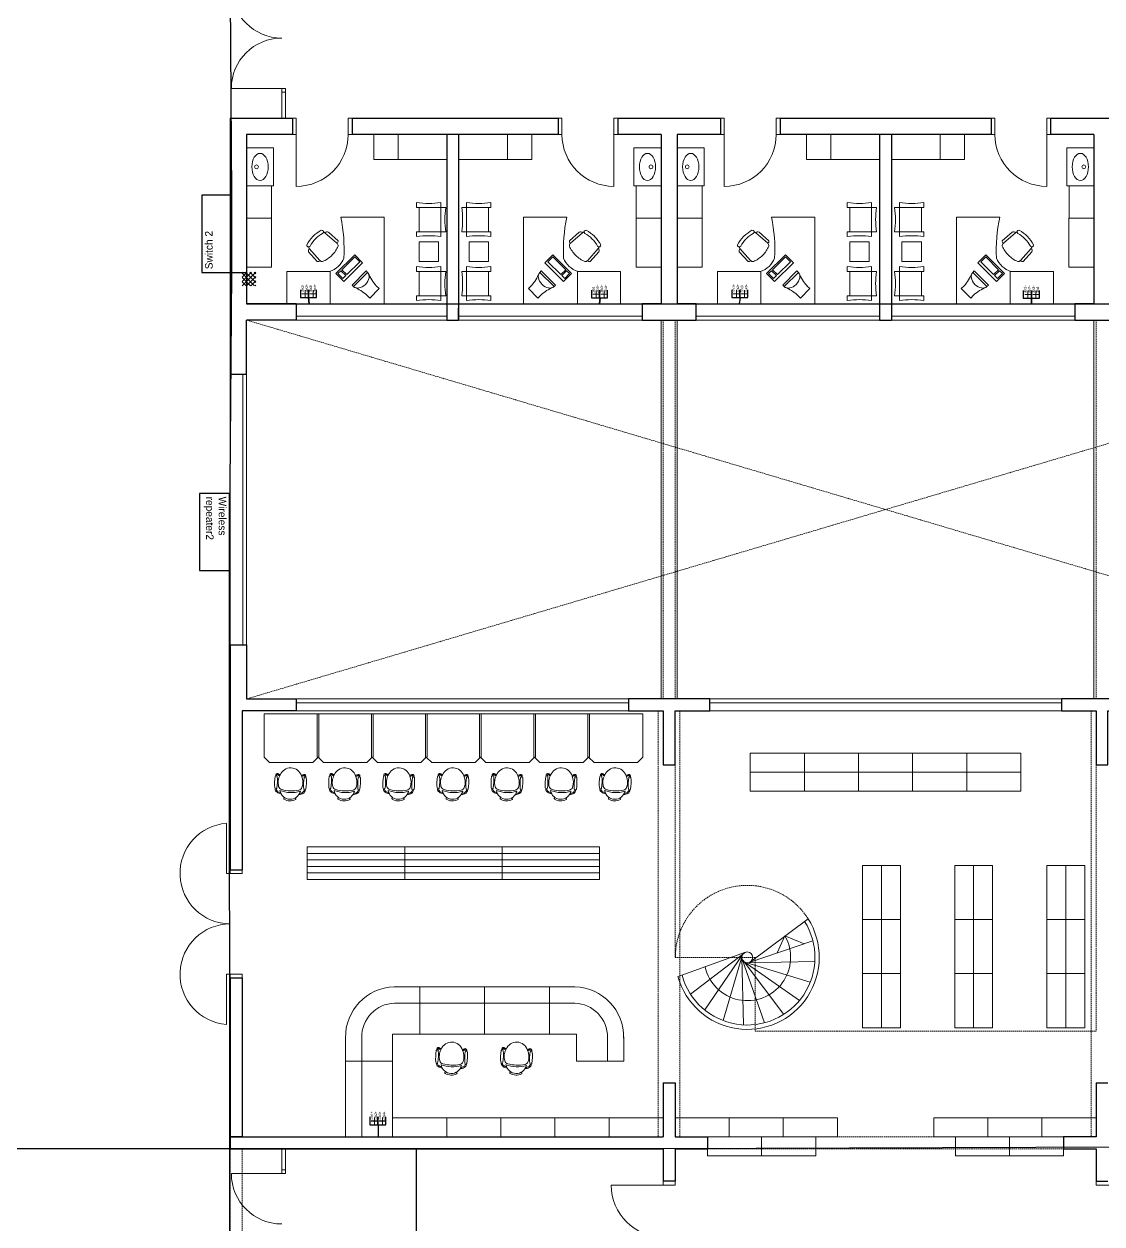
# Model space of a CAD drawing. Header units: inches. Extents: x 11 to 1053, y 2 to 902.
# Drawn here: x 679.2 to 878.4, y 429.9 to 651.6 of the extents above; entities that cross this region are included whole.
import ezdxf

# ---------------------------------------------------------------- set-up
doc = ezdxf.new("R2010")
doc.units = ezdxf.units.IN
doc.header["$MEASUREMENT"] = 0
doc.linetypes.add('DASHED', pattern=[0.75, 0.5, -0.25])
doc.linetypes.add('DASHED2', pattern=[0.375, 0.25, -0.125])
for name, color, linetype, lineweight in [('A-CRTKANO', 5, 'DASHED2', 0), ('A-GREDE', 5, 'DASHED2', 0), ('A-SANITARIJE', 253, 'Continuous', 0), ('OPREMA', 253, 'Continuous', 0), ('STOLARIJA', 5, 'Continuous', 0), ('STUBE', 5, 'Continuous', 0), ('ZID', 5, 'Continuous', 30)]:
    doc.layers.add(name, color=color, linetype=linetype, lineweight=lineweight)
doc.layers.add('SRAFURA', color=2, linetype='Continuous')

# ---------------------------------------------------------------- blocks, each defined once
blk = doc.blocks.new('720G')
at = {"layer": 'OPREMA', "lineweight": 9}
for p, q in [((-9.7, 55.3), (-11, 56.6)), ((9.8, 55.3), (11.1, 56.6)), ((-27.8, 14.3), (-27.8, 15.6)), ((-27.8, 14.3), (-27.8, 13.9)), ((-25.8, 14.3), (-25.8, 15.6)), ((-25.8, 14.3), (-25.8, 13.9)), ((-24.1, 13.2), (-23.5, 13.8)), ((-22.9, 11.6), (-22.1, 12.3)), ((-20.7, 12.9), (-19.4, 12.9)), ((20.8, 12.8), (19.4, 12.8)), ((22.9, 11.6), (22.2, 12.3)), ((24.1, 13.2), (23.5, 13.8)), ((25.8, 14.3), (25.8, 15.6)), ((25.8, 14.3), (25.8, 13.9)), ((27.8, 14.3), (27.8, 15.6)), ((27.8, 14.3), (27.8, 13.9))]:
    blk.add_line(p, q, dxfattribs=at)
for centre, radius, start, end in [((-19.8, 39.4), 8, 123.0822, 179.4275), ((-19.8, 39.4), 6, 123.0822, 179.5585), ((-15.8, 33.2), 15.3, 93.1988, 123.0822), ((-15.8, 33.2), 13.3, 97.8645, 123.0822), ((-10.3, 57.3), 1, 119.2037, 225), ((0, 38.8), 22.2, 60.8098, 119.2037), ((10.4, 57.3), 1, 315.0406, 60.8098), ((15.8, 33.2), 15.3, 56.8016, 86.685), ((15.8, 33.2), 13.3, 56.8016, 82.0194), ((19.8, 39.3), 6, 0.9832, 56.8016), ((19.8, 39.3), 8, 0.7439, 56.8016), ((-24.8, 13.9), 3, 179.905, 314.7897), ((-24.8, 13.9), 1, 179.905, 314.7897), ((-20.7, 10.8), 4.06, 82.3763, 132.8403), ((-20.7, 10.8), 2.06, 89.8251, 132.8403), ((20.8, 10.8), 4.06, 47.0647, 98.1327), ((20.8, 10.8), 2.06, 47.0647, 90.0799), ((24.8, 13.9), 3, 225.1153, 0), ((24.8, 13.9), 1, 225.1153, 0)]:
    blk.add_arc(centre, radius, start, end, dxfattribs=at)
at = {"layer": 'OPREMA'}
for centre, radius, start, end in [((0, 38.8), 19.2, 10.6955, 169.2295), ((0, -12.1), 57.7, 70.9062, 109.0188), ((63.4, 27.5), 92.8, 173.3891, 186.6109), ((-26.8, 37.7), 2, 14.7957, 165.2043), ((-117.1, 27.5), 92.8, 353.3891, 6.6109), ((6.5, 26.9), 29.3, 163.4227, 206.1406), ((-13.9, 33), 8, 102.6994, 163.4227), ((0.4, -30.4), 72.9, 90.2783, 103.1753), ((-0.4, -30.4), 72.9, 77.3006, 89.7217), ((13.9, 33), 8, 16.5773, 77.3006), ((-6.5, 26.9), 29.3, 333.8594, 16.5773), ((117.1, 27.5), 92.8, 173.3891, 186.6109), ((26.8, 37.7), 2, 14.7957, 165.2043), ((-63.4, 27.5), 92.8, 353.3891, 6.6109), ((-26.8, 17.4), 2, 194.7957, 345.2043), ((0, 21), 21, 199.5437, 340.4563), ((26.8, 17.4), 2, 194.7957, 345.2043)]:
    blk.add_arc(centre, radius, start, end, dxfattribs=at)

msp = doc.modelspace()

# ---------------------------------------------------------------- hatches: boundary and pattern name
at = {"layer": 'SRAFURA'}
h = msp.add_hatch(dxfattribs=at)
h.set_pattern_fill('ANSI37', color=256, scale=4.5, angle=90, style=0)
h.set_pattern_definition([(225, (-4176.77875, -7735.9748), (-0.397747564, 0.397747564), []), (135, (-4176.77875, -7735.9748), (0.397747564, 0.397747564), [])])
h.paths.add_polyline_path([(722.03, 605.75), (719.53, 605.75), (719.53, 603.25), (722.03, 603.25)])

# ---------------------------------------------------------------- linework, layer by layer
at = {"color": 85, "true_color": 0x58ba48}
for p, q in [((717.61, 619.97, 150), (717.33, 663.81, 50)), ((717.61, 605.72, 150), (717.61, 619.97, 150)), ((717.17, 550.62), (717.61, 605.72, 150)), ((717.61, 605.72, 150), (720.33, 605.72, 150)), ((720.33, 605.72, 150), (720.33, 599.91, 50)), ((731.91, 599.91, 50), (731.79, 601.09)), ((731.79, 601.09), (731.91, 599.91, 50)), ((785.57, 599.91, 50), (785.68, 601.02)), ((785.68, 601.02), (785.57, 599.91, 50)), ((811.41, 599.91, 50), (811.6, 601.09)), ((865.37, 599.91, 50), (865.37, 600.95)), ((865.37, 600.95), (865.37, 599.91, 50)), ((720.33, 599.91, 50), (731.91, 599.91, 50)), ((731.91, 599.91, 50), (785.57, 599.91, 50)), ((785.57, 599.91, 50), (785.57, 599.91, 50)), ((785.57, 599.91, 50), (811.41, 599.91, 50)), ((811.41, 599.91, 50), (865.37, 599.91, 50)), ((865.37, 599.91, 50), (891.81, 599.91, 50)), ((717.33, 203.41, 50), (717.17, 550.62)), ((744.74, 446.01, 50), (744.69, 448.25)), ((719.53, 446.01, 50), (717.33, 446.01, 50)), ((717.33, 446.01, 50), (719.53, 446.01, 50)), ((719.53, 446.01, 50), (744.74, 446.01, 50))]:
    msp.add_line(p, q, dxfattribs=at)
at = {"color": 2}
for p, q in [((730.3, 602.52), (730.3, 601.09)), ((730.3, 601.09), (731.79, 601.09)), ((731.79, 601.09), (731.79, 602.52)), ((731.79, 602.52), (731.79, 601.09)), ((731.79, 601.09), (733.27, 601.09)), ((733.27, 601.09), (733.27, 602.52)), ((784.1, 602.45), (784.1, 601.02)), ((784.1, 601.02), (785.58, 601.02)), ((785.58, 601.02), (785.58, 602.45)), ((785.58, 602.45), (785.58, 601.02)), ((785.58, 601.02), (787.06, 601.02)), ((787.06, 601.02), (787.06, 602.45)), ((810.01, 602.52), (810.01, 601.09)), ((810.01, 601.09), (811.5, 601.09)), ((811.5, 601.09), (811.5, 602.52)), ((811.5, 602.52), (811.5, 601.09)), ((811.5, 601.09), (812.98, 601.09)), ((812.98, 601.09), (812.98, 602.52)), ((863.89, 602.38), (863.89, 600.95)), ((863.89, 600.95), (865.37, 600.95)), ((865.37, 600.95), (865.37, 602.38)), ((865.37, 602.38), (865.37, 600.95)), ((865.37, 600.95), (866.85, 600.95)), ((866.85, 600.95), (866.85, 602.38)), ((743.11, 449.68), (743.11, 448.25)), ((743.11, 448.25), (744.59, 448.25)), ((744.59, 448.25), (744.59, 449.68)), ((744.59, 449.68), (744.59, 448.25)), ((744.59, 448.25), (746.07, 448.25)), ((746.07, 448.25), (746.07, 449.68))]:
    msp.add_line(p, q, dxfattribs=at)
at = {"color": 1}
for p, q in [((751.67, 443.81), (313.33, 443.81)), ((797.33, 443.81, 50), (751.67, 443.81, 50)), ((751.67, 443.81, 50), (751.67, 401.42, 50)), ((1003.78, 444.56), (797.33, 443.81, 50))]:
    msp.add_line(p, q, dxfattribs=at)
at = {"color": 85, "true_color": 0x58ba48, "elevation": 150}
msp.add_lwpolyline([(712.09, 605.72), (717.61, 605.72), (717.61, 619.97), (712.09, 619.97)], close=True, dxfattribs=at)
at = {"color": 6}
msp.add_lwpolyline([(717.17, 564.88), (711.65, 564.88), (711.65, 550.62), (717.17, 550.62)], close=True, dxfattribs=at)
at = {"layer": 'A-CRTKANO', "linetype": 'DASHED', "ltscale": 0.5}
for p, q in [((720.33, 596.91, 50), (956.53, 526.91, 50)), ((956.53, 596.91, 50), (720.33, 526.91, 50)), ((799.53, 514.71, 50), (799.53, 479.16, 50)), ((877.33, 514.71, 50), (877.33, 465.51, 50)), ((814.33, 479.17, 50), (799.53, 479.16, 50)), ((814.33, 479.17, 50), (814.33, 465.51, 50)), ((814.33, 465.51, 50), (877.33, 465.51, 50))]:
    msp.add_line(p, q, dxfattribs=at)
msp.add_arc((812.88, 479.17, 50), 13.3, 32.4485, 180.0316, dxfattribs=at)
at = {"layer": 'A-GREDE', "linetype": 'Continuous'}
for p, q in [((796.93, 596.91, 50), (796.93, 526.91, 50)), ((799.93, 596.91, 50), (799.93, 526.91, 50)), ((876.93, 596.91, 50), (876.93, 526.91, 50))]:
    msp.add_line(p, q, dxfattribs=at)
at = {"layer": 'A-GREDE'}
for p, q in [((797.33, 596.91, 50), (797.33, 526.91, 50)), ((799.53, 596.91, 50), (799.53, 526.91, 50)), ((877.33, 596.91, 50), (877.33, 526.91, 50)), ((796.43, 524.71, 50), (796.43, 446.01, 50)), ((800.43, 524.71, 50), (800.43, 446.01, 50)), ((876.43, 524.71, 50), (876.43, 446.01, 50)), ((871.33, 446.01, 50), (805.53, 446.01, 50)), ((717.33, 443.81, 50), (717.33, 416.01, 50)), ((719.53, 443.81, 50), (719.53, 416.01, 50)), ((805.53, 443.81, 50), (871.33, 443.81, 50))]:
    msp.add_line(p, q, dxfattribs=at)
at = {"layer": 'A-SANITARIJE'}
for p, q in [((720.33, 628.71, 50), (725.33, 628.71, 50)), ((725.33, 628.71, 50), (725.33, 621.71, 50)), ((791.93, 628.71, 50), (791.93, 621.71, 50)), ((796.93, 628.71, 50), (791.93, 628.71, 50)), ((799.93, 628.71, 50), (804.93, 628.71, 50)), ((804.93, 628.71, 50), (804.93, 621.71, 50)), ((871.93, 628.71, 50), (871.93, 621.71, 50)), ((876.93, 628.71, 50), (871.93, 628.71, 50)), ((720.33, 621.71, 50), (725.33, 621.71, 50)), ((796.93, 621.71, 50), (791.93, 621.71, 50)), ((799.93, 621.71, 50), (804.93, 621.71, 50)), ((876.93, 621.71, 50), (871.93, 621.71, 50))]:
    msp.add_line(p, q, dxfattribs=at)
for centre in [(722.18, 625.21, 50), (795.08, 625.21, 50), (801.78, 625.21, 50), (875.08, 625.21, 50)]:
    msp.add_circle(centre, 0.35, dxfattribs=at)
for centre in [(722.83, 625.21, 50), (802.43, 625.21, 50)]:
    msp.add_ellipse(centre, major_axis=(0, 2.5), ratio=0.6, dxfattribs=at)
at = {"layer": 'A-SANITARIJE', "extrusion": (0, 0, -1)}
for centre in [(794.43, 625.21, 50), (874.43, 625.21, 50)]:
    msp.add_ellipse(centre, major_axis=(0, 2.5), ratio=0.6, dxfattribs=at)
at = {"layer": 'OPREMA'}
for p, q in [((751.76, 617.72, 50), (751.76, 618.62, 50)), ((756.26, 612.32, 50), (756.26, 618.62, 50)), ((761, 612.32, 50), (761, 618.62, 50)), ((765.5, 617.72, 50), (765.5, 618.62, 50)), ((831.36, 617.72, 50), (831.36, 618.62, 50)), ((835.86, 612.32, 50), (835.86, 618.62, 50)), ((841, 612.32, 50), (841, 618.62, 50)), ((845.5, 617.72, 50), (845.5, 618.62, 50)), ((757.16, 617.72, 50), (751.76, 617.72, 50)), ((752.21, 613.22, 50), (752.21, 617.72, 50)), ((760.1, 617.72, 50), (765.5, 617.72, 50)), ((765.05, 613.22, 50), (765.05, 617.72, 50)), ((836.76, 617.72, 50), (831.36, 617.72, 50)), ((831.81, 613.22, 50), (831.81, 617.72, 50)), ((840.1, 617.72, 50), (845.5, 617.72, 50)), ((845.05, 613.22, 50), (845.05, 617.72, 50)), ((745.74, 615.91, 50), (737.74, 615.91, 50)), ((745.74, 615.91, 50), (738.19, 615.91, 50)), ((745.29, 615.91, 50), (738.19, 615.91, 50)), ((745.74, 599.91, 50), (745.74, 615.91, 50)), ((745.74, 615.91, 50), (745.74, 609.91, 50)), ((771.52, 599.91, 50), (771.52, 615.91, 50)), ((771.52, 615.91, 50), (779.52, 615.91, 50)), ((771.52, 615.91, 50), (771.52, 609.91, 50)), ((771.52, 615.91, 50), (779.07, 615.91, 50)), ((771.97, 615.91, 50), (779.07, 615.91, 50)), ((825.34, 615.91, 50), (817.34, 615.91, 50)), ((825.34, 615.91, 50), (817.79, 615.91, 50)), ((824.89, 615.91, 50), (817.79, 615.91, 50)), ((825.34, 599.91, 50), (825.34, 615.91, 50)), ((825.34, 615.91, 50), (825.34, 609.91, 50)), ((851.52, 599.91, 50), (851.52, 615.91, 50)), ((851.52, 615.91, 50), (859.52, 615.91, 50)), ((851.52, 615.91, 50), (851.52, 609.91, 50)), ((851.52, 615.91, 50), (859.07, 615.91, 50)), ((851.97, 615.91, 50), (859.07, 615.91, 50)), ((737.05, 611.09, 50), (734.83, 613.05, 50)), ((737.27, 611.57, 50), (735.45, 613.17, 50)), ((745.74, 601.71, 50), (745.74, 614.11, 50)), ((751.76, 613.22, 50), (757.16, 613.22, 50)), ((751.76, 613.22, 50), (751.76, 612.32, 50)), ((765.5, 613.22, 50), (760.1, 613.22, 50)), ((765.5, 613.22, 50), (765.5, 612.32, 50)), ((771.52, 601.71, 50), (771.52, 614.11, 50)), ((779.99, 611.57, 50), (781.81, 613.17, 50)), ((780.21, 611.09, 50), (782.43, 613.05, 50)), ((816.65, 611.09, 50), (814.43, 613.05, 50)), ((816.87, 611.57, 50), (815.05, 613.17, 50)), ((825.34, 601.71, 50), (825.34, 614.11, 50)), ((831.36, 613.22, 50), (836.76, 613.22, 50)), ((831.36, 613.22, 50), (831.36, 612.32, 50)), ((845.5, 613.22, 50), (840.1, 613.22, 50)), ((845.5, 613.22, 50), (845.5, 612.32, 50)), ((851.52, 601.71, 50), (851.52, 614.11, 50)), ((859.99, 611.57, 50), (861.81, 613.17, 50)), ((860.21, 611.09, 50), (862.43, 613.05, 50)), ((733.88, 607.92, 50), (731.92, 610.14, 50)), ((783.38, 607.92, 50), (785.34, 610.14, 50)), ((813.48, 607.92, 50), (811.52, 610.14, 50)), ((863.38, 607.92, 50), (865.34, 610.14, 50)), ((733.41, 607.71, 50), (731.8, 609.52, 50)), ((740.33, 608.96, 50), (736.85, 605.49, 50)), ((740.33, 608.59, 50), (737.95, 606.22, 50)), ((738.32, 604.02, 50), (741.79, 607.5, 50)), ((738.87, 605.3, 50), (741.24, 607.68, 50)), ((741.79, 607.5, 50), (740.33, 608.96, 50)), ((741.24, 607.68, 50), (740.33, 608.59, 50)), ((775.47, 607.5, 50), (776.93, 608.96, 50)), ((778.94, 604.02, 50), (775.47, 607.5, 50)), ((776.02, 607.68, 50), (776.93, 608.59, 50)), ((778.39, 605.3, 50), (776.02, 607.68, 50)), ((776.93, 608.96, 50), (780.4, 605.49, 50)), ((776.93, 608.59, 50), (779.31, 606.22, 50)), ((783.85, 607.71, 50), (785.46, 609.52, 50)), ((813.01, 607.71, 50), (811.4, 609.52, 50)), ((819.93, 608.96, 50), (816.45, 605.49, 50)), ((819.93, 608.59, 50), (817.55, 606.22, 50)), ((817.92, 604.02, 50), (821.39, 607.5, 50)), ((818.47, 605.3, 50), (820.84, 607.68, 50)), ((821.39, 607.5, 50), (819.93, 608.96, 50)), ((820.84, 607.68, 50), (819.93, 608.59, 50)), ((855.47, 607.5, 50), (856.93, 608.96, 50)), ((858.94, 604.02, 50), (855.47, 607.5, 50)), ((856.02, 607.68, 50), (856.93, 608.59, 50)), ((858.39, 605.3, 50), (856.02, 607.68, 50)), ((856.93, 608.96, 50), (860.4, 605.49, 50)), ((856.93, 608.59, 50), (859.31, 606.22, 50)), ((863.85, 607.71, 50), (865.46, 609.52, 50)), ((727.79, 599.91, 50), (727.79, 605.91, 50)), ((727.79, 605.91, 50), (735.79, 605.91, 50)), ((735.79, 605.91, 50), (735.79, 599.91, 50)), ((735.79, 605.91, 50), (735.79, 599.91, 50)), ((736.85, 605.49, 50), (738.32, 604.02, 50)), ((737.77, 606.03, 50), (737.22, 605.49, 50)), ((737.22, 605.49, 50), (738.13, 604.57, 50)), ((738.68, 605.12, 50), (737.77, 606.03, 50)), ((737.95, 606.22, 50), (738.87, 605.3, 50)), ((739.83, 603.37, 50), (742.44, 605.99, 50)), ((742.71, 605.72, 50), (740.1, 603.1, 50)), ((742.44, 605.99, 50), (742.71, 605.72, 50)), ((751.76, 605.9, 50), (751.76, 606.8, 50)), ((751.76, 605.9, 50), (757.16, 605.9, 50)), ((752.21, 605.9, 50), (752.21, 601.4, 50)), ((756.26, 606.8, 50), (756.26, 600.5, 50)), ((765.5, 605.9, 50), (760.1, 605.9, 50)), ((761, 606.8, 50), (761, 600.5, 50)), ((765.05, 605.9, 50), (765.05, 601.4, 50)), ((765.5, 605.9, 50), (765.5, 606.8, 50)), ((774.81, 605.99, 50), (774.55, 605.72, 50)), ((774.55, 605.72, 50), (777.16, 603.1, 50)), ((777.43, 603.37, 50), (774.81, 605.99, 50)), ((779.31, 606.22, 50), (778.39, 605.3, 50)), ((778.58, 605.12, 50), (779.49, 606.03, 50)), ((780.4, 605.49, 50), (778.94, 604.02, 50)), ((780.04, 605.49, 50), (779.13, 604.57, 50)), ((779.49, 606.03, 50), (780.04, 605.49, 50)), ((781.47, 605.91, 50), (781.47, 599.91, 50)), ((781.47, 605.91, 50), (781.47, 599.91, 50)), ((789.47, 605.91, 50), (781.47, 605.91, 50)), ((789.47, 599.91, 50), (789.47, 605.91, 50)), ((807.39, 599.91, 50), (807.39, 605.91, 50)), ((807.39, 605.91, 50), (815.39, 605.91, 50)), ((815.39, 605.91, 50), (815.39, 599.91, 50)), ((815.39, 605.91, 50), (815.39, 599.91, 50)), ((816.45, 605.49, 50), (817.92, 604.02, 50)), ((817.37, 606.03, 50), (816.82, 605.49, 50)), ((816.82, 605.49, 50), (817.73, 604.57, 50)), ((818.28, 605.12, 50), (817.37, 606.03, 50)), ((817.55, 606.22, 50), (818.47, 605.3, 50)), ((819.43, 603.37, 50), (822.04, 605.99, 50)), ((822.31, 605.72, 50), (819.7, 603.1, 50)), ((822.04, 605.99, 50), (822.31, 605.72, 50)), ((831.36, 605.9, 50), (831.36, 606.8, 50)), ((831.36, 605.9, 50), (836.76, 605.9, 50)), ((831.81, 605.9, 50), (831.81, 601.4, 50)), ((835.86, 606.8, 50), (835.86, 600.5, 50)), ((845.5, 605.9, 50), (840.1, 605.9, 50)), ((841, 606.8, 50), (841, 600.5, 50)), ((845.05, 605.9, 50), (845.05, 601.4, 50)), ((845.5, 605.9, 50), (845.5, 606.8, 50)), ((854.81, 605.99, 50), (854.55, 605.72, 50)), ((854.55, 605.72, 50), (857.16, 603.1, 50)), ((857.43, 603.37, 50), (854.81, 605.99, 50)), ((859.31, 606.22, 50), (858.39, 605.3, 50)), ((858.58, 605.12, 50), (859.49, 606.03, 50)), ((860.4, 605.49, 50), (858.94, 604.02, 50)), ((860.04, 605.49, 50), (859.13, 604.57, 50)), ((859.49, 606.03, 50), (860.04, 605.49, 50)), ((861.47, 605.91, 50), (861.47, 599.91, 50)), ((861.47, 605.91, 50), (861.47, 599.91, 50)), ((869.47, 605.91, 50), (861.47, 605.91, 50)), ((869.47, 599.91, 50), (869.47, 605.91, 50)), ((738.13, 604.57, 50), (738.68, 605.12, 50)), ((740.1, 603.1, 50), (739.83, 603.37, 50)), ((744.84, 602.72, 50), (744.31, 603.25, 50)), ((772.42, 602.72, 50), (772.95, 603.25, 50)), ((777.16, 603.1, 50), (777.43, 603.37, 50)), ((779.13, 604.57, 50), (778.58, 605.12, 50)), ((817.73, 604.57, 50), (818.28, 605.12, 50)), ((819.7, 603.1, 50), (819.43, 603.37, 50)), ((824.44, 602.72, 50), (823.91, 603.25, 50)), ((852.42, 602.72, 50), (852.95, 603.25, 50)), ((857.16, 603.1, 50), (857.43, 603.37, 50)), ((859.13, 604.57, 50), (858.58, 605.12, 50)), ((743.09, 600.98, 50), (742.57, 601.5, 50)), ((743.09, 600.98, 50), (744.84, 602.72, 50)), ((757.16, 601.4, 50), (751.76, 601.4, 50)), ((751.76, 601.4, 50), (751.76, 600.5, 50)), ((760.1, 601.4, 50), (765.5, 601.4, 50)), ((765.5, 601.4, 50), (765.5, 600.5, 50)), ((774.17, 600.98, 50), (772.42, 602.72, 50)), ((774.17, 600.98, 50), (774.69, 601.5, 50)), ((822.69, 600.98, 50), (822.17, 601.5, 50)), ((822.69, 600.98, 50), (824.44, 602.72, 50)), ((836.76, 601.4, 50), (831.36, 601.4, 50)), ((831.36, 601.4, 50), (831.36, 600.5, 50)), ((840.1, 601.4, 50), (845.5, 601.4, 50)), ((845.5, 601.4, 50), (845.5, 600.5, 50)), ((854.17, 600.98, 50), (852.42, 602.72, 50)), ((854.17, 600.98, 50), (854.69, 601.5, 50)), ((745.74, 599.91, 50), (727.79, 599.91, 50)), ((771.52, 599.91, 50), (789.47, 599.91, 50)), ((825.34, 599.91, 50), (807.39, 599.91, 50)), ((851.52, 599.91, 50), (869.47, 599.91, 50)), ((723.56, 524.17, 50), (723.56, 516.17, 50)), ((723.56, 524.17, 50), (793.56, 524.17, 50)), ((733.41, 524.17, 50), (733.41, 516.17, 50)), ((733.71, 524.17, 50), (733.71, 516.17, 50)), ((743.41, 524.17, 50), (743.41, 516.17, 50)), ((743.71, 524.17, 50), (743.71, 516.17, 50)), ((753.41, 524.17, 50), (753.41, 516.17, 50)), ((753.71, 524.17, 50), (753.71, 516.17, 50)), ((763.41, 524.17, 50), (763.41, 516.17, 50)), ((763.71, 524.17, 50), (763.71, 516.17, 50)), ((773.41, 524.17, 50), (773.41, 516.17, 50)), ((773.71, 524.17, 50), (773.71, 516.17, 50)), ((783.41, 524.17, 50), (783.41, 516.17, 50)), ((783.71, 524.17, 50), (783.71, 516.17, 50)), ((793.56, 524.17, 50), (793.56, 516.17, 50)), ((723.56, 516.17, 50), (724.56, 515.17, 50)), ((732.56, 515.17, 50), (724.56, 515.17, 50)), ((732.56, 515.17, 50), (733.56, 516.17, 50)), ((733.41, 516.17, 50), (733.56, 516.17, 50)), ((733.56, 516.17, 50), (733.71, 516.17, 50)), ((733.56, 516.17, 50), (734.56, 515.17, 50)), ((742.56, 515.17, 50), (734.56, 515.17, 50)), ((742.56, 515.17, 50), (743.56, 516.17, 50)), ((743.41, 516.17, 50), (743.56, 516.17, 50)), ((743.56, 516.17, 50), (744.56, 515.17, 50)), ((743.56, 516.17, 50), (743.71, 516.17, 50)), ((752.56, 515.17, 50), (744.56, 515.17, 50)), ((752.56, 515.17, 50), (753.56, 516.17, 50)), ((753.41, 516.17, 50), (753.56, 516.17, 50)), ((753.56, 516.17, 50), (753.71, 516.17, 50)), ((753.56, 516.17, 50), (754.56, 515.17, 50)), ((762.56, 515.17, 50), (754.56, 515.17, 50)), ((762.56, 515.17, 50), (763.56, 516.17, 50)), ((763.41, 516.17, 50), (763.56, 516.17, 50)), ((763.56, 516.17, 50), (764.56, 515.17, 50)), ((763.56, 516.17, 50), (763.71, 516.17, 50)), ((772.56, 515.17, 50), (764.56, 515.17, 50)), ((772.56, 515.17, 50), (773.56, 516.17, 50)), ((773.41, 516.17, 50), (773.56, 516.17, 50)), ((773.56, 516.17, 50), (773.71, 516.17, 50)), ((773.56, 516.17, 50), (774.56, 515.17, 50)), ((782.56, 515.17, 50), (774.56, 515.17, 50)), ((782.56, 515.17, 50), (783.56, 516.17, 50)), ((783.41, 516.17, 50), (783.56, 516.17, 50)), ((783.56, 516.17, 50), (783.71, 516.17, 50)), ((783.56, 516.17, 50), (784.56, 515.17, 50)), ((792.56, 515.17, 50), (784.56, 515.17, 50)), ((792.56, 515.17, 50), (793.56, 516.17, 50)), ((731.56, 498.36, 50), (749.56, 498.36, 50)), ((731.56, 497.16, 50), (749.56, 497.16, 50)), ((749.56, 498.36, 50), (767.56, 498.36, 50)), ((749.56, 497.16, 50), (767.56, 497.16, 50)), ((767.56, 498.36, 50), (785.56, 498.36, 50)), ((767.56, 497.16, 50), (785.56, 497.16, 50)), ((731.56, 495.96, 50), (749.56, 495.96, 50)), ((731.56, 494.76, 50), (749.56, 494.76, 50)), ((749.56, 495.96, 50), (767.56, 495.96, 50)), ((749.56, 494.76, 50), (767.56, 494.76, 50)), ((767.56, 495.96, 50), (785.56, 495.96, 50)), ((767.56, 494.76, 50), (785.56, 494.76, 50)), ((731.56, 493.56, 50), (749.56, 493.56, 50)), ((749.56, 493.56, 50), (767.56, 493.56, 50)), ((767.56, 493.56, 50), (785.56, 493.56, 50)), ((752.33, 473.71, 50), (747.63, 473.71, 50)), ((764.33, 473.71, 50), (752.33, 473.71, 50)), ((752.33, 473.71, 50), (752.33, 465.01, 50)), ((752.33, 473.71, 50), (752.33, 465.01, 50)), ((764.33, 473.71, 50), (776.33, 473.71, 50)), ((764.33, 473.71, 50), (764.33, 465.01, 50)), ((764.33, 465.01, 50), (764.33, 473.71, 50)), ((764.33, 465.01, 50), (764.33, 473.71, 50)), ((764.33, 473.71, 50), (764.33, 465.01, 50)), ((776.33, 473.71, 50), (781.03, 473.71, 50)), ((776.33, 473.71, 50), (776.33, 465.01, 50)), ((752.33, 470.71, 50), (747.67, 470.71, 50)), ((766.33, 470.71, 50), (752.33, 470.71, 50)), ((764.33, 470.71, 50), (776.33, 470.71, 50)), ((776.33, 470.71, 50), (780.99, 470.71, 50)), ((738.63, 464.49, 50), (738.63, 460.01, 50)), ((741.63, 464.49, 50), (741.63, 460.01, 50)), ((752.33, 465.01, 50), (747.33, 465.01, 50)), ((747.33, 460.01, 50), (747.33, 465.01, 50)), ((752.33, 465.01, 50), (764.33, 465.01, 50)), ((764.03, 465.01, 50), (764.33, 465.01, 50)), ((776.33, 465.01, 50), (764.33, 465.01, 50)), ((764.63, 465.01, 50), (764.33, 465.01, 50)), ((776.33, 465.01, 50), (781.33, 465.01, 50)), ((781.33, 460.01, 50), (781.33, 465.01, 50)), ((787.03, 464.49, 50), (787.03, 460.01, 50)), ((790.03, 464.49, 50), (790.03, 460.01, 50)), ((738.63, 460.01, 50), (747.33, 460.01, 50)), ((738.63, 460.01, 50), (738.63, 446.01, 50)), ((747.33, 460.01, 50), (738.63, 460.01, 50)), ((741.63, 460.01, 50), (741.63, 446.01, 50)), ((747.33, 446.01, 50), (747.33, 460.01, 50)), ((781.33, 460.01, 50), (790.03, 460.01, 50))]:
    msp.add_line(p, q, dxfattribs=at)
at = {"layer": 'OPREMA', "elevation": 50}
for points in [[(743.83, 626.59), (743.83, 631.21), (748.33, 631.21), (748.33, 626.59)], [(748.33, 626.59), (748.33, 631.21), (757.33, 631.21), (757.33, 626.59)], [(768.53, 626.59), (768.53, 631.21), (759.53, 631.21), (759.53, 626.59)], [(773.03, 626.59), (773.03, 631.21), (768.53, 631.21), (768.53, 626.59)], [(823.83, 626.59), (823.83, 631.21), (828.33, 631.21), (828.33, 626.59)], [(828.33, 626.59), (828.33, 631.21), (837.33, 631.21), (837.33, 626.59)], [(848.53, 626.59), (848.53, 631.21), (839.53, 631.21), (839.53, 626.59)], [(853.03, 626.59), (853.03, 631.21), (848.53, 631.21), (848.53, 626.59)], [(720.33, 621.71), (724.93, 621.71), (724.93, 615.71), (720.33, 615.71)], [(796.93, 621.71), (792.33, 621.71), (792.33, 615.71), (796.93, 615.71)], [(799.93, 621.71), (804.53, 621.71), (804.53, 615.71), (799.93, 615.71)], [(876.93, 621.71), (872.33, 621.71), (872.33, 615.71), (876.93, 615.71)], [(720.33, 615.71), (724.95, 615.71), (724.95, 606.71), (720.33, 606.71)], [(796.93, 615.71), (792.31, 615.71), (792.31, 606.71), (796.93, 606.71)], [(799.93, 615.71), (804.55, 615.71), (804.55, 606.71), (799.93, 606.71)], [(876.93, 615.71), (872.31, 615.71), (872.31, 606.71), (876.93, 606.71)], [(752.21, 611.36), (755.81, 611.36), (755.81, 607.76), (752.21, 607.76)], [(765.05, 611.36), (761.45, 611.36), (761.45, 607.76), (765.05, 607.76)], [(831.81, 611.36), (835.41, 611.36), (835.41, 607.76), (831.81, 607.76)], [(845.05, 611.36), (841.45, 611.36), (841.45, 607.76), (845.05, 607.76)], [(823.43, 513.4), (823.43, 516.9), (813.43, 516.9), (813.43, 513.4)], [(833.43, 513.4), (833.43, 516.9), (823.43, 516.9), (823.43, 513.4)], [(843.43, 513.4), (843.43, 516.9), (833.43, 516.9), (833.43, 513.4)], [(853.43, 513.4), (853.43, 516.9), (843.43, 516.9), (843.43, 513.4)], [(863.43, 513.4), (863.43, 516.9), (853.43, 516.9), (853.43, 513.4)], [(823.43, 509.9), (823.43, 513.4), (813.43, 513.4), (813.43, 509.9)], [(833.43, 509.9), (833.43, 513.4), (823.43, 513.4), (823.43, 509.9)], [(843.43, 509.9), (843.43, 513.4), (833.43, 513.4), (833.43, 509.9)], [(853.43, 509.9), (853.43, 513.4), (843.43, 513.4), (843.43, 509.9)], [(863.43, 509.9), (863.43, 513.4), (853.43, 513.4), (853.43, 509.9)], [(731.56, 493.56), (749.56, 493.56), (749.56, 499.56), (731.56, 499.56)], [(749.56, 493.56), (767.56, 493.56), (767.56, 499.56), (749.56, 499.56)], [(767.56, 493.56), (785.56, 493.56), (785.56, 499.56), (767.56, 499.56)], [(834.18, 486.17), (837.68, 486.17), (837.68, 496.17), (834.18, 496.17)], [(837.68, 486.17), (841.18, 486.17), (841.18, 496.17), (837.68, 496.17)], [(851.21, 486.17), (854.71, 486.17), (854.71, 496.17), (851.21, 496.17)], [(854.71, 486.17), (858.21, 486.17), (858.21, 496.17), (854.71, 496.17)], [(868.24, 486.17), (871.74, 486.17), (871.74, 496.17), (868.24, 496.17)], [(871.74, 486.17), (875.24, 486.17), (875.24, 496.17), (871.74, 496.17)], [(834.18, 476.17), (837.68, 476.17), (837.68, 486.17), (834.18, 486.17)], [(837.68, 476.17), (841.18, 476.17), (841.18, 486.17), (837.68, 486.17)], [(851.21, 476.17), (854.71, 476.17), (854.71, 486.17), (851.21, 486.17)], [(854.71, 476.17), (858.21, 476.17), (858.21, 486.17), (854.71, 486.17)], [(868.24, 476.17), (871.74, 476.17), (871.74, 486.17), (868.24, 486.17)], [(871.74, 476.17), (875.24, 476.17), (875.24, 486.17), (871.74, 486.17)], [(834.18, 466.17), (837.68, 466.17), (837.68, 476.17), (834.18, 476.17)], [(837.68, 466.17), (841.18, 466.17), (841.18, 476.17), (837.68, 476.17)], [(851.21, 466.17), (854.71, 466.17), (854.71, 476.17), (851.21, 476.17)], [(854.71, 466.17), (858.21, 466.17), (858.21, 476.17), (854.71, 476.17)], [(868.24, 466.17), (871.74, 466.17), (871.74, 476.17), (868.24, 476.17)], [(871.74, 466.17), (875.24, 466.17), (875.24, 476.17), (871.74, 476.17)], [(747.33, 449.51), (747.33, 446.01), (757.33, 446.01), (757.33, 449.51)], [(757.33, 449.51), (757.33, 446.01), (767.33, 446.01), (767.33, 449.51)], [(767.33, 449.51), (767.33, 446.01), (777.33, 446.01), (777.33, 449.51)], [(777.33, 449.51), (777.33, 446.01), (787.33, 446.01), (787.33, 449.51)], [(787.33, 449.51), (787.33, 446.01), (797.33, 446.01), (797.33, 449.51)], [(799.53, 449.51), (799.53, 446.01), (809.53, 446.01), (809.53, 449.51)], [(809.53, 449.51), (809.53, 446.01), (819.53, 446.01), (819.53, 449.51)], [(819.53, 449.51), (819.53, 446.01), (829.53, 446.01), (829.53, 449.51)], [(847.33, 449.51), (847.33, 446.01), (857.33, 446.01), (857.33, 449.51)], [(857.33, 449.51), (857.33, 446.01), (867.33, 446.01), (867.33, 449.51)], [(867.33, 449.51), (867.33, 446.01), (877.33, 446.01), (877.33, 449.51)], [(805.53, 446.01), (805.53, 442.51), (815.53, 442.51), (815.53, 446.01)], [(815.53, 446.01), (815.53, 442.51), (825.53, 442.51), (825.53, 446.01)], [(851.33, 446.01), (851.33, 442.51), (861.33, 442.51), (861.33, 446.01)], [(861.33, 446.01), (861.33, 442.51), (871.33, 442.51), (871.33, 446.01)]]:
    msp.add_lwpolyline(points, close=True, dxfattribs=at)
at = {"layer": 'OPREMA'}
for centre, radius, start, end in [((754.01, 632.59, 50), 14.15, 260.8522, 279.1478), ((763.25, 632.59, 50), 14.15, 260.8522, 279.1478), ((833.61, 632.59, 50), 14.15, 260.8522, 279.1478), ((843.25, 632.59, 50), 14.15, 260.8522, 279.1478), ((771.14, 615.47, 50), 14.15, 170.8522, 189.1478), ((746.12, 615.47, 50), 14.15, 350.8522, 9.1478), ((850.74, 615.47, 50), 14.15, 170.8522, 189.1478), ((826.12, 615.47, 50), 14.15, 350.8522, 9.1478), ((710.53, 609.99, 50), 27.84, 356.626, 12.2671), ((806.73, 609.99, 50), 27.84, 167.7329, 183.374), ((790.13, 609.99, 50), 27.84, 356.626, 12.2671), ((886.73, 609.99, 50), 27.84, 167.7329, 183.374), ((737.18, 607.75, 50), 6.48, 135, 151.6101), ((737.22, 607.8, 50), 6.48, 135, 135.5506), ((737.22, 607.8, 50), 6.48, 118.3899, 135), ((737.11, 607.93, 50), 5.68, 135, 135.7807), ((737.11, 607.93, 50), 5.68, 118.6991, 135), ((734.23, 613.19, 50), 0.32, 298.3429, 106.8257), ((734.43, 612.6, 50), 0.6, 48.5763, 79.7534), ((735.22, 612.68, 50), 0.546, 65.6364, 136.3026), ((754.01, 598.35, 50), 14.15, 80.8522, 99.1478), ((763.25, 598.35, 50), 14.15, 80.8522, 99.1478), ((782.03, 612.68, 50), 0.546, 43.6974, 114.3636), ((782.83, 612.6, 50), 0.6, 100.2466, 131.4237), ((783.03, 613.19, 50), 0.32, 73.1743, 241.6571), ((780.15, 607.93, 50), 5.68, 45, 61.3009), ((780.04, 607.8, 50), 6.48, 45, 61.6101), ((780.15, 607.93, 50), 5.68, 44.2193, 45), ((780.04, 607.8, 50), 6.48, 44.4494, 45), ((780.08, 607.75, 50), 6.48, 28.3899, 45), ((816.78, 607.75, 50), 6.48, 135, 151.6101), ((816.82, 607.8, 50), 6.48, 135, 135.5506), ((816.82, 607.8, 50), 6.48, 118.3899, 135), ((816.71, 607.93, 50), 5.68, 135, 135.7807), ((816.71, 607.93, 50), 5.68, 118.6991, 135), ((813.83, 613.19, 50), 0.32, 298.3429, 106.8257), ((814.03, 612.6, 50), 0.6, 48.5763, 79.7534), ((814.82, 612.68, 50), 0.546, 65.6364, 136.3026), ((833.61, 598.35, 50), 14.15, 80.8522, 99.1478), ((843.25, 598.35, 50), 14.15, 80.8522, 99.1478), ((862.03, 612.68, 50), 0.546, 43.6974, 114.3636), ((862.83, 612.6, 50), 0.6, 100.2466, 131.4237), ((863.03, 613.19, 50), 0.32, 73.1743, 241.6571), ((860.15, 607.93, 50), 5.68, 45, 61.3009), ((860.04, 607.8, 50), 6.48, 45, 61.6101), ((860.15, 607.93, 50), 5.68, 44.2193, 45), ((860.04, 607.8, 50), 6.48, 44.4494, 45), ((860.08, 607.75, 50), 6.48, 28.3899, 45), ((731.78, 610.74, 50), 0.32, 163.1743, 331.6571), ((732.3, 609.75, 50), 0.546, 133.6974, 204.3636), ((732.37, 610.54, 50), 0.6, 190.2466, 221.4237), ((737.05, 607.86, 50), 5.68, 135, 151.3009), ((732.64, 612.47, 50), 4.99, 314.285, 337.6401), ((736.81, 611.49, 50), 0.461, 300.6949, 9.6826), ((736.66, 610.64, 50), 0.6, 353.36, 48.5763), ((780.45, 611.49, 50), 0.461, 170.3174, 239.3051), ((780.6, 610.64, 50), 0.6, 131.4237, 186.64), ((784.62, 612.47, 50), 4.99, 202.3599, 225.715), ((780.21, 607.86, 50), 5.68, 28.6991, 45), ((785.48, 610.74, 50), 0.32, 208.3429, 16.8257), ((784.89, 610.54, 50), 0.6, 318.5763, 349.7534), ((784.96, 609.75, 50), 0.546, 335.6364, 46.3026), ((811.38, 610.74, 50), 0.32, 163.1743, 331.6571), ((811.9, 609.75, 50), 0.546, 133.6974, 204.3636), ((811.97, 610.54, 50), 0.6, 190.2466, 221.4237), ((816.65, 607.86, 50), 5.68, 135, 151.3009), ((812.24, 612.47, 50), 4.99, 314.285, 337.6401), ((816.41, 611.49, 50), 0.461, 300.6949, 9.6826), ((816.26, 610.64, 50), 0.6, 353.36, 48.5763), ((860.45, 611.49, 50), 0.461, 170.3174, 239.3051), ((860.6, 610.64, 50), 0.6, 131.4237, 186.64), ((864.62, 612.47, 50), 4.99, 202.3599, 225.715), ((860.21, 607.86, 50), 5.68, 28.6991, 45), ((865.48, 610.74, 50), 0.32, 208.3429, 16.8257), ((864.89, 610.54, 50), 0.6, 318.5763, 349.7534), ((864.96, 609.75, 50), 0.546, 335.6364, 46.3026), ((733.48, 608.16, 50), 0.461, 260.3174, 329.3051), ((734.33, 608.32, 50), 0.6, 221.4237, 276.64), ((732.5, 612.34, 50), 4.99, 292.3599, 315.715), ((734.5, 609.84, 50), 4.11, 286.8782, 338.786), ((732.55, 612.38, 50), 4.99, 315, 315.715), ((782.76, 609.84, 50), 4.11, 201.214, 253.1218), ((784.71, 612.38, 50), 4.99, 224.285, 225), ((784.76, 612.34, 50), 4.99, 224.285, 247.6401), ((782.93, 608.32, 50), 0.6, 263.36, 318.5763), ((783.78, 608.16, 50), 0.461, 210.6949, 279.6826), ((813.08, 608.16, 50), 0.461, 260.3174, 329.3051), ((813.93, 608.32, 50), 0.6, 221.4237, 276.64), ((812.1, 612.34, 50), 4.99, 292.3599, 315.715), ((814.1, 609.84, 50), 4.11, 286.8782, 338.786), ((812.15, 612.38, 50), 4.99, 315, 315.715), ((862.76, 609.84, 50), 4.11, 201.214, 253.1218), ((864.71, 612.38, 50), 4.99, 224.285, 225), ((864.76, 612.34, 50), 4.99, 224.285, 247.6401), ((862.93, 608.32, 50), 0.6, 263.36, 318.5763), ((863.78, 608.16, 50), 0.461, 210.6949, 279.6826), ((741.9, 605.16, 50), 0.986, 55.7533, 56.4604), ((750.31, 608.69, 50), 8.1, 202.716, 222.2482), ((754.01, 620.77, 50), 14.15, 260.8522, 279.1478), ((771.14, 603.65, 50), 14.15, 170.8522, 189.1478), ((746.12, 603.65, 50), 14.15, 350.8522, 9.1478), ((763.25, 620.77, 50), 14.15, 260.8522, 279.1478), ((766.95, 608.69, 50), 8.1, 317.7518, 337.284), ((775.36, 605.16, 50), 0.986, 123.5396, 124.2467), ((821.5, 605.16, 50), 0.986, 55.7533, 56.4604), ((829.91, 608.69, 50), 8.1, 202.716, 222.2482), ((833.61, 620.77, 50), 14.15, 260.8522, 279.1478), ((850.74, 603.65, 50), 14.15, 170.8522, 189.1478), ((826.12, 603.65, 50), 14.15, 350.8522, 9.1478), ((843.25, 620.77, 50), 14.15, 260.8522, 279.1478), ((846.95, 608.69, 50), 8.1, 317.7518, 337.284), ((855.36, 605.16, 50), 0.986, 123.5396, 124.2467), ((737.12, 595.51, 50), 8.1, 47.7518, 67.284), ((780.14, 595.51, 50), 8.1, 112.716, 132.2482), ((816.72, 595.51, 50), 8.1, 47.7518, 67.284), ((860.14, 595.51, 50), 8.1, 112.716, 132.2482), ((754.01, 586.53, 50), 14.15, 80.8522, 99.1478), ((763.25, 586.53, 50), 14.15, 80.8522, 99.1478), ((833.61, 586.53, 50), 14.15, 80.8522, 99.1478), ((843.25, 586.53, 50), 14.15, 80.8522, 99.1478), ((747.85, 464.49, 50), 9.22, 91.373, 181.373), ((780.81, 464.49, 50), 9.22, 358.627, 88.627), ((747.85, 464.49, 50), 6.22, 91.373, 181.373), ((780.81, 464.49, 50), 6.22, 358.627, 88.627)]:
    msp.add_arc(centre, radius, start, end, dxfattribs=at)
at = {"layer": 'OPREMA', "extrusion": (0, 0, -1)}
for centre in [(741.4, 604.41, 50), (821, 604.41, 50)]:
    msp.add_ellipse(centre, major_axis=(-1.31, -1.31), ratio=0.692308, start_param=3.141593, end_param=6.283185, dxfattribs=at)
at = {"layer": 'OPREMA'}
for centre in [(775.85, 604.41, 50), (855.85, 604.41, 50)]:
    msp.add_ellipse(centre, major_axis=(1.31, -1.31), ratio=0.692308, start_param=3.141593, end_param=6.283185, dxfattribs=at)
at = {"layer": 'STOLARIJA'}
for p, q in [((727.53, 639.71, 50), (717.53, 639.71, 50)), ((726.83, 639.71, 50), (726.83, 634.21, 50)), ((727.53, 639.01, 50), (726.83, 639.01, 50)), ((727.53, 639.71, 50), (727.53, 634.21, 50)), ((728.83, 634.21, 50), (729.53, 634.21, 50)), ((729.53, 634.21, 50), (729.53, 621.61, 50)), ((739.13, 634.21, 50), (739.13, 631.21, 50)), ((739.13, 634.21, 50), (739.83, 634.21, 50)), ((778.63, 634.21, 50), (777.93, 634.21, 50)), ((778.63, 634.21, 50), (778.63, 631.21, 50)), ((788.23, 634.21, 50), (788.23, 621.61, 50)), ((788.93, 634.21, 50), (788.23, 634.21, 50)), ((807.93, 634.21, 50), (808.63, 634.21, 50)), ((808.63, 634.21, 50), (808.63, 621.61, 50)), ((818.23, 634.21, 50), (818.23, 631.21, 50)), ((818.23, 634.21, 50), (818.93, 634.21, 50)), ((858.63, 634.21, 50), (857.93, 634.21, 50)), ((858.63, 634.21, 50), (858.63, 631.21, 50)), ((868.93, 634.21, 50), (868.23, 634.21, 50)), ((868.23, 634.21, 50), (868.23, 621.61, 50)), ((728.83, 631.21, 50), (729.53, 631.21, 50)), ((739.83, 631.21, 50), (739.13, 631.21, 50)), ((777.93, 631.21, 50), (778.63, 631.21, 50)), ((788.93, 631.21, 50), (788.23, 631.21, 50)), ((807.93, 631.21, 50), (808.63, 631.21, 50)), ((818.93, 631.21, 50), (818.23, 631.21, 50)), ((857.93, 631.21, 50), (858.63, 631.21, 50)), ((868.93, 631.21, 50), (868.23, 631.21, 50)), ((729.53, 599.91, 50), (757.33, 599.91, 50)), ((759.53, 599.91, 50), (793.43, 599.91, 50)), ((803.43, 599.91, 50), (837.33, 599.91, 50)), ((839.53, 599.91, 50), (873.43, 599.91, 50)), ((729.53, 597.61, 50), (757.33, 597.61, 50)), ((729.53, 596.91, 50), (757.33, 596.91, 50)), ((759.53, 597.61, 50), (793.43, 597.61, 50)), ((759.53, 596.91, 50), (793.43, 596.91, 50)), ((803.43, 597.61, 50), (837.33, 597.61, 50)), ((803.43, 596.91, 50), (837.33, 596.91, 50)), ((839.53, 597.61, 50), (873.43, 597.61, 50)), ((839.53, 596.91, 50), (873.43, 596.91, 50)), ((717.33, 536.91, 50), (717.33, 586.91, 50)), ((719.63, 536.91, 50), (719.63, 586.91, 50)), ((720.33, 536.91, 50), (720.33, 586.91, 50)), ((790.93, 526.91, 50), (729.53, 526.91, 50)), ((790.93, 526.21, 50), (729.53, 526.21, 50)), ((870.93, 526.91, 50), (805.93, 526.91, 50)), ((870.93, 526.21, 50), (805.93, 526.21, 50)), ((790.93, 524.71, 50), (729.53, 524.71, 50)), ((870.93, 524.71, 50), (805.93, 524.71, 50)), ((716.63, 503.93, 50), (716.63, 494.66, 50)), ((719.53, 494.66, 50), (716.63, 494.66, 50)), ((717.33, 495.36, 50), (717.33, 494.66, 50)), ((719.53, 495.36, 50), (719.53, 494.66, 50)), ((719.53, 476.06, 50), (716.63, 476.06, 50)), ((716.63, 466.79, 50), (716.63, 476.06, 50)), ((717.33, 475.36, 50), (717.33, 476.06, 50)), ((719.53, 475.36, 50), (719.53, 476.06, 50)), ((726.83, 443.81, 50), (726.83, 439.21, 50)), ((727.53, 443.81, 50), (727.53, 439.21, 50)), ((727.53, 439.21, 50), (717.53, 439.21, 50)), ((727.53, 439.91, 50), (726.83, 439.91, 50)), ((799.53, 437.11, 50), (787.73, 437.11, 50)), ((797.33, 437.81, 50), (797.33, 437.11, 50)), ((799.53, 437.81, 50), (799.53, 437.11, 50)), ((877.33, 437.81, 50), (877.33, 437.11, 50)), ((877.33, 437.11, 50), (889.13, 437.11, 50))]:
    msp.add_line(p, q, dxfattribs=at)
for centre, radius, start, end in [((726.83, 658.31, 50), 9.3, 180, 270), ((726.83, 639.71, 50), 9.3, 90, 180), ((729.53, 631.21, 50), 9.6, 270, 0), ((788.23, 631.21, 50), 9.6, 180, 270), ((808.63, 631.21, 50), 9.6, 270, 0), ((868.23, 631.21, 50), 9.6, 180, 270), ((717.33, 494.66, 50), 9.3, 94.3167, 270), ((717.33, 476.06, 50), 9.3, 90, 265.6833), ((726.83, 439.21, 50), 9.3, 180, 270), ((797.33, 437.11, 50), 9.6, 180, 270)]:
    msp.add_arc(centre, radius, start, end, dxfattribs=at)
at = {"layer": 'STUBE'}
for p, q in [((824.11, 486.3, 50), (813.48, 478.37, 50)), ((825, 482.25, 50), (813.21, 478.22, 50)), ((819.84, 483.12, 50), (818.41, 480, 50)), ((819.84, 483.12, 50), (823.38, 481.7, 50)), ((800.07, 475.62, 50), (812.54, 480.11, 50)), ((802.41, 472.34, 50), (812.27, 479.96, 50)), ((805.02, 469.45, 50), (812.06, 479.73, 50)), ((808.39, 467.5, 50), (811.92, 479.45, 50)), ((812.19, 466.69, 50), (811.88, 479.14, 50)), ((816.06, 467.08, 50), (811.94, 478.84, 50)), ((819.63, 468.64, 50), (812.09, 478.56, 50)), ((822.54, 471.23, 50), (812.31, 478.35, 50)), ((824.51, 474.58, 50), (812.59, 478.21, 50)), ((825.36, 478.38, 50), (812.9, 478.17, 50))]:
    msp.add_line(p, q, dxfattribs=at)
msp.add_circle((812.88, 479.17, 50), 1, dxfattribs=at)
for radius, start, end in [(13.3, 195.4943, 32.4485), (12.5, 195.2177, 32.172), (8, 192.6256, 29.5798)]:
    msp.add_arc((812.88, 479.17, 50), radius, start, end, dxfattribs=at)
at = {"layer": 'ZID'}
for p, q in [((717.33, 634.21, 50), (717.33, 586.91, 50)), ((717.33, 634.21, 50), (728.83, 634.21, 50)), ((728.83, 634.21, 50), (728.83, 631.21, 50)), ((739.83, 634.21, 50), (777.93, 634.21, 50)), ((739.83, 634.21, 50), (739.83, 631.21, 50)), ((739.83, 634.21, 50), (739.83, 631.21, 50)), ((777.93, 634.21, 50), (777.93, 631.21, 50)), ((788.93, 634.21, 50), (788.93, 631.21, 50)), ((788.93, 634.21, 50), (807.93, 634.21, 50)), ((807.93, 634.21, 50), (807.93, 631.21, 50)), ((818.93, 634.21, 50), (818.93, 631.21, 50)), ((818.93, 634.21, 50), (857.93, 634.21, 50)), ((857.93, 634.21, 50), (857.93, 631.21, 50)), ((868.93, 634.21, 50), (868.93, 631.21, 50)), ((868.93, 634.21, 50), (887.93, 634.21, 50)), ((720.33, 631.21, 50), (720.33, 599.91, 50)), ((728.83, 631.21, 50), (720.33, 631.21, 50)), ((757.33, 631.21, 50), (739.83, 631.21, 50)), ((757.33, 631.21, 50), (757.33, 596.91, 50)), ((777.93, 631.21, 50), (757.33, 631.21, 50)), ((759.53, 631.21, 50), (759.53, 596.91, 50)), ((796.93, 631.21, 50), (788.93, 631.21, 50)), ((796.93, 631.21, 50), (796.93, 599.91, 50)), ((799.93, 631.21, 50), (799.93, 599.91, 50)), ((807.93, 631.21, 50), (799.93, 631.21, 50)), ((857.93, 631.21, 50), (818.93, 631.21, 50)), ((837.33, 631.21, 50), (837.33, 596.91, 50)), ((839.53, 631.21, 50), (839.53, 596.91, 50)), ((876.93, 631.21, 50), (868.93, 631.21, 50)), ((876.93, 631.21, 50), (876.93, 599.91, 50)), ((729.53, 599.91, 50), (720.33, 599.91, 50)), ((729.53, 599.91, 50), (729.53, 596.91, 50)), ((757.33, 599.91, 50), (759.53, 599.91, 50)), ((757.33, 599.11, 50), (757.33, 596.91, 50)), ((759.53, 596.91, 50), (759.53, 599.11, 50)), ((837.33, 599.91, 50), (839.53, 599.91, 50)), ((720.33, 586.91, 50), (720.33, 596.91, 50)), ((729.53, 596.91, 50), (720.33, 596.91, 50)), ((757.33, 596.91, 50), (759.53, 596.91, 50)), ((796.93, 596.91, 50), (799.93, 596.91, 50)), ((837.33, 596.91, 50), (839.53, 596.91, 50)), ((837.33, 596.91, 50), (839.53, 596.91, 50)), ((876.93, 596.91, 50), (879.93, 596.91, 50)), ((717.33, 586.91, 50), (720.33, 586.91, 50)), ((717.33, 536.91, 50), (717.33, 495.36, 50)), ((717.33, 536.91, 50), (720.33, 536.91, 50)), ((720.33, 536.91, 50), (720.33, 526.91, 50)), ((720.33, 526.91, 50), (729.53, 526.91, 50)), ((729.53, 526.91, 50), (729.53, 524.71, 50)), ((719.53, 524.71, 50), (719.53, 495.36, 50)), ((729.53, 524.71, 50), (719.53, 524.71, 50)), ((717.33, 495.36, 50), (719.53, 495.36, 50)), ((717.33, 475.36, 50), (717.33, 443.81, 50)), ((717.33, 475.36, 50), (719.53, 475.36, 50)), ((719.53, 475.36, 50), (719.53, 446.01, 50)), ((797.33, 456.01, 50), (797.33, 446.01, 50)), ((797.33, 456.01, 50), (799.53, 456.01, 50)), ((799.53, 456.01, 50), (799.53, 446.01, 50)), ((877.33, 456.01, 50), (879.53, 456.01, 50)), ((877.33, 456.01, 50), (877.33, 446.01, 50)), ((719.53, 446.01, 50), (797.33, 446.01, 50)), ((799.53, 446.01, 50), (805.53, 446.01, 50)), ((805.53, 446.01, 50), (805.53, 443.81, 50)), ((871.33, 446.01, 50), (871.33, 443.81, 50)), ((877.33, 446.01, 50), (871.33, 446.01, 50)), ((717.33, 443.81, 50), (797.33, 443.81, 50)), ((797.33, 443.81, 50), (797.33, 437.81, 50)), ((799.53, 443.81, 50), (799.53, 437.81, 50)), ((799.53, 443.81, 50), (805.53, 443.81, 50)), ((871.33, 443.81, 50), (877.33, 443.81, 50)), ((877.33, 443.81, 50), (877.33, 437.81, 50)), ((799.53, 437.81, 50), (797.33, 437.81, 50)), ((877.33, 437.81, 50), (879.53, 437.81, 50))]:
    msp.add_line(p, q, dxfattribs=at)
at = {"layer": 'ZID', "elevation": 50}
for points in [[(796.93, 599.91), (793.43, 599.91), (793.43, 596.91), (803.43, 596.91), (803.43, 599.91), (799.93, 599.91)], [(876.93, 599.91), (873.43, 599.91), (873.43, 596.91), (883.43, 596.91), (883.43, 599.91), (879.93, 599.91)]]:
    msp.add_lwpolyline(points, dxfattribs=at)
for points in [[(799.53, 514.71), (799.53, 524.71), (805.93, 524.71), (805.93, 526.21), (805.93, 526.91), (790.93, 526.91), (790.93, 524.71), (797.33, 524.71), (797.33, 514.71)], [(879.53, 514.71), (879.53, 524.71), (885.93, 524.71), (885.93, 526.21), (885.93, 526.91), (870.93, 526.91), (870.93, 524.71), (877.33, 524.71), (877.33, 514.71)]]:
    msp.add_lwpolyline(points, close=True, dxfattribs=at)

# ---------------------------------------------------------------- block references
at = {"layer": 'OPREMA', "xscale": 0.1, "yscale": 0.1, "zscale": 0.1, "rotation": 177.8057770255355}
for p in [(728.56, 514.17, 50), (738.56, 514.17, 50), (748.56, 514.17, 50), (758.56, 514.17, 50), (768.56, 514.17, 50), (778.56, 514.17, 50), (788.56, 514.17, 50), (758.33, 463.51, 50), (770.33, 463.51, 50)]:
    msp.add_blockref('720G', p, dxfattribs=at)

# ---------------------------------------------------------------- texts
at = {"color": 85, "true_color": 0x58ba48, "insert": (712.67, 606.3, 150), "char_height": 1.4, "width": 13.9284, "attachment_point": 1, "rotation": 90}
msp.add_mtext('Switch 2', dxfattribs=at)
at = {"color": 2, "char_height": 0.4626, "attachment_point": 1, "rotation": 90}
for s, insert in [('\\pxt0;{\\W0.8;\\T0.75;35x1+\\P35x2+\\P35x3+\\P35x4+}', (730.4, 602.03)), ('\\pxt0;{\\W0.8;\\T0.75;36x1+\\P36x2+\\P36x3+\\P36x4+}', (784.19, 601.95)), ('\\pxt0;{\\W0.8;\\T0.75;37x1+\\P37x2+\\P37x3+\\P37x4+}', (810.11, 602.02)), ('\\pxt0;{\\W0.8;\\T0.75;38x1+\\P38x2+\\P38x3+\\P38x4+}', (863.98, 601.88)), ('\\pxt0;{\\W0.8;\\T0.75;40x1+\\P40x2+\\P40x3+\\P40x4+}', (743.2, 449.19))]:
    msp.add_mtext(s, dxfattribs=dict(at, insert=insert))
at = {"color": 2, "char_height": 1.928, "width": 0.8542, "attachment_point": 1}
for insert in [(730.4, 602.77), (731.89, 602.77), (784.2, 602.7), (785.68, 602.7), (810.11, 602.77), (811.6, 602.77), (863.99, 602.63), (865.47, 602.63), (743.21, 449.93), (744.69, 449.93)]:
    msp.add_mtext('{+}', dxfattribs=dict(at, insert=insert))
at = {"color": 6, "insert": (716.58, 564.29), "char_height": 1.3997, "width": 13.9284, "attachment_point": 1, "rotation": 270}
msp.add_mtext('{Wireless repeater2}', dxfattribs=at)

doc.saveas('drawing.dxf')
